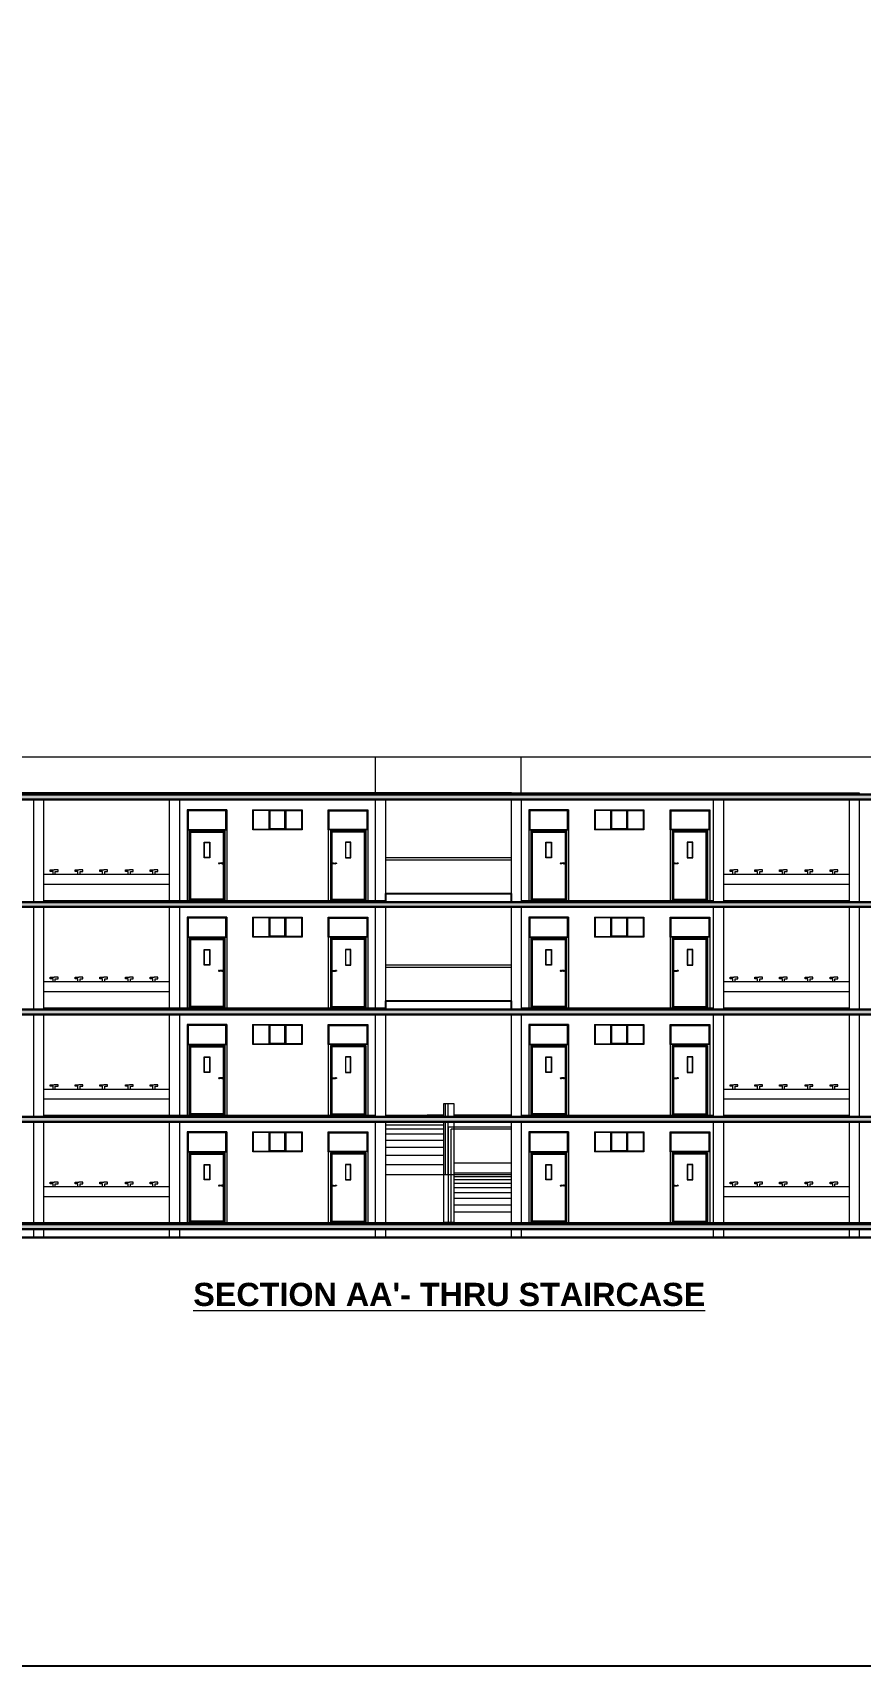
# Model space of a CAD drawing. Header units: millimetres. Extents: x 3614 to 12428, y -844 to 6844.
# Drawn here: x 5479.18 to 5504.23, y -606.44 to -557 of the extents above; entities that cross this region are included whole.
import ezdxf

# ---------------------------------------------------------------- set-up
doc = ezdxf.new("R2010")
doc.units = ezdxf.units.MM
doc.header["$LTSCALE"] = 40
doc.header["$MEASUREMENT"] = 0
doc.linetypes.add('DASHED', pattern=[0.75, 0.5, -0.25])
for name, color, linetype, lineweight in [('Beam', 254, 'CONTINUOUS', 25), ('CLL LEV.', 15, 'CONTINUOUS', 18), ('Door', 54, 'CONTINUOUS', 18), ('E3', 251, 'CONTINUOUS', 18), ('E6', 254, 'CONTINUOUS', 15), ('Fixture', 44, 'CONTINUOUS', 15), ('FLOOR FINISH', 10, 'CONTINUOUS', 15), ('Hatch', 42, 'CONTINUOUS', 15), ('Railing', 23, 'CONTINUOUS', 18), ('RAMP', 213, 'CONTINUOUS', 15), ('Stair', 1, 'CONTINUOUS', 15), ('TEXT', 7, 'CONTINUOUS', 20), ('Ventilator', 6, 'DASHED', 18), ('Wall', 7, 'CONTINUOUS', 30)]:
    doc.layers.add(name, color=color, linetype=linetype, lineweight=lineweight)
doc.styles.add('DIM', font='arial.ttf')

# ---------------------------------------------------------------- blocks, each defined once
blk = doc.blocks.new('COLMN SEC')
at = {"layer": 'E6', "linetype": 'Continuous', "ltscale": 0.05}
for points in [[(4908.24, -795.124), (4908.24, -795.074), (4908.54, -795.074), (4908.54, -795.124)], [(4908.24, -798.374), (4908.24, -795.274)], [(4908.54, -795.274), (4908.54, -798.374)], [(4908.24, -801.624), (4908.24, -798.524)], [(4908.54, -798.524), (4908.54, -801.624)], [(4908.24, -804.824), (4908.24, -801.774)], [(4908.54, -801.774), (4908.54, -804.824)], [(4908.24, -804.874), (4908.24, -804.824)], [(4908.54, -804.824), (4908.54, -804.874)], [(4908.24, -808.124), (4908.24, -805.024)], [(4908.54, -805.024), (4908.54, -808.124)], [(4908.54, -808.274), (4908.54, -808.524), (4908.24, -808.524), (4908.24, -808.274)]]:
    blk.add_lwpolyline(points, dxfattribs=at)
blk = doc.blocks.new('WATER TAP')
at = {"layer": 'Fixture', "linetype": 'ByBlock'}
for p, q in [((1006192, 147333), (1006192, 147349)), ((1006192, 147349), (1006232, 147349)), ((1006220, 147333), (1006192, 147333)), ((1006220, 147304), (1006220, 147333)), ((1006271, 147349), (1006232, 147349)), ((1006243, 147333), (1006271, 147333)), ((1006243, 147314), (1006243, 147333)), ((1006243, 147304), (1006243, 147314)), ((1006271, 147333), (1006271, 147349))]:
    blk.add_line(p, q, dxfattribs=at)
blk = doc.blocks.new('FFFF')
at = {"layer": 'Door'}
for p, q in [((5482.57, -593.892), (5482.57, -596.632)), ((5482.59, -593.912), (5482.59, -594.497)), ((5483.75, -594.497), (5483.75, -593.912)), ((5483.77, -593.892), (5483.77, -596.632)), ((5483.77, -594.497), (5483.77, -593.892)), ((5482.59, -594.497), (5483.75, -594.497)), ((5482.634, -594.52), (5482.634, -596.632)), ((5482.634, -594.52), (5483.706, -594.52)), ((5483.525, -595.508), (5483.554, -595.504)), ((5483.525, -595.52), (5483.554, -595.525)), ((5483.632, -595.507), (5483.554, -595.504)), ((5483.633, -595.521), (5483.554, -595.525))]:
    blk.add_line(p, q, dxfattribs=at)
at = {"layer": 'Door', "ltscale": 0.05}
blk.add_line((5483.77, -593.892), (5482.57, -593.892), dxfattribs=at)
at = {"layer": 'Door'}
for points in [[(5482.59, -594.497), (5483.75, -594.497), (5483.75, -593.912), (5482.59, -593.912)], [(5482.6, -594.487), (5483.74, -594.487), (5483.74, -593.922), (5482.6, -593.922)], [(5482.634, -594.52), (5483.706, -594.52), (5483.706, -596.632), (5482.634, -596.632)], [(5482.665, -594.551), (5483.675, -594.551), (5483.675, -596.607), (5482.665, -596.607)], [(5482.677, -594.563), (5483.663, -594.563), (5483.663, -596.595), (5482.677, -596.595)], [(5483.085, -594.872), (5483.255, -594.872), (5483.255, -595.342), (5483.085, -595.342)], [(5483.095, -594.882), (5483.245, -594.882), (5483.245, -595.332), (5483.095, -595.332)]]:
    blk.add_lwpolyline(points, close=True, dxfattribs=at)
for centre, radius, start, end in [((5483.525, -595.514), 0.00602, 90, 270), ((5483.554, -595.507), 0.0024, 86.3068, 103.0391), ((5483.554, -595.522), 0.0024, 256.9609, 273.6932), ((5483.628, -595.514), 0.0147, 210.6465, 148.1042), ((5483.628, -595.514), 0.00799, 303.9667, 62.6129)]:
    blk.add_arc(centre, radius, start, end, dxfattribs=at)
blk = doc.blocks.new('FFVF')
at = {"layer": 'Ventilator'}
for p, q in [((5485.841, -590.27), (5485.841, -590.875)), ((5485.841, -590.27), (5487.32, -590.27)), ((5485.844, -590.27), (5487.341, -590.27)), ((5486.337, -590.855), (5486.337, -590.29)), ((5486.351, -590.279), (5486.839, -590.279)), ((5486.351, -590.863), (5486.351, -590.279)), ((5486.819, -590.3), (5486.371, -590.3)), ((5486.371, -590.843), (5486.371, -590.3)), ((5486.819, -590.843), (5486.819, -590.3)), ((5486.839, -590.863), (5486.839, -590.279)), ((5487.341, -590.27), (5487.341, -590.875)), ((5486.819, -590.843), (5486.371, -590.843)), ((5487.341, -590.875), (5485.844, -590.875)), ((5486.839, -590.863), (5486.351, -590.863))]:
    blk.add_line(p, q, dxfattribs=at)
for points in [[(5486.337, -590.29), (5485.861, -590.29), (5485.861, -590.855), (5486.337, -590.855)], [(5486.853, -590.29), (5487.318, -590.29), (5487.318, -590.855), (5486.853, -590.855)]]:
    blk.add_lwpolyline(points, close=True, dxfattribs=at)

msp = doc.modelspace()

# ---------------------------------------------------------------- hatches: boundary and pattern name
at = {"layer": 'Hatch', "ltscale": 0.05}
h = msp.add_hatch(dxfattribs=at)
h.set_pattern_fill('AR-CONC', color=256, scale=0.02)
h.set_pattern_definition([(50, (-342.27228, -120.63462), (0.1434520365, -0.012550427), [0.015, -0.165]), (355, (-342.27228, -120.63462), (-0.0277502667, 0.1504384267), [0.012, -0.132]), (100.4514445, (-342.26033, -120.63566), (0.1157017693, 0.1378879982), [0.0127480384, -0.1402284224]), (46.1842, (-342.27228, -120.59462), (0.213448266, -0.033103856), [0.0225, -0.2475]), (96.6356355, (-342.2545, -120.59737), (0.186932389, 0.19482372), [0.019122068, -0.210342752]), (351.184164, (-342.27228, -120.59462), (0.186932389, 0.19482372), [0.018, -0.198]), (21, (-342.25228, -120.60462), (0.1193814104, -0.0805237781), [0.015, -0.165]), (326, (-342.25228, -120.60462), (0.0486630664, 0.145030009), [0.012, -0.132]), (71.4514447, (-342.24233, -120.61133), (0.1680444753, 0.0645062306), [0.012748038, -0.1402284224]), (37.5, (-342.27228, -120.634616), (0.00243197106, 0.06657877077), [0, -0.1304, 0, -0.134, 0, -0.1325]), (7.5, (-342.27228, -120.634616), (0.0526139075, 0.0788823424), [0, -0.0764, 0, -0.1274, 0, -0.0505]), (327.5, (-342.31688, -120.634616), (0.10676448723, -0.00451097435), [0, -0.05, 0, -0.156, 0, -0.207]), (317.5, (-342.33688, -120.63462), (0.1166372339, 0.0200209965), [0, -0.065, 0, -0.1036, 0, -0.147])])
h.paths.add_polyline_path([(5465.219, -580.2098), (5518.199, -580.2098), (5518.199, -580.0598), (5465.219, -580.0598)])
h = msp.add_hatch(dxfattribs=at)
h.set_pattern_fill('AR-CONC', color=256, scale=0.02)
h.set_pattern_definition([(50, (-342.27228, -123.88462), (0.1434520365, -0.012550427), [0.015, -0.165]), (355, (-342.27228, -123.88462), (-0.0277502667, 0.1504384267), [0.012, -0.132]), (100.4514445, (-342.26033, -123.88566), (0.1157017693, 0.1378879982), [0.0127480384, -0.1402284224]), (46.1842, (-342.27228, -123.84462), (0.213448266, -0.033103856), [0.0225, -0.2475]), (96.6356355, (-342.2545, -123.84737), (0.186932389, 0.19482372), [0.019122068, -0.210342752]), (351.184164, (-342.27228, -123.84462), (0.186932389, 0.19482372), [0.018, -0.198]), (21, (-342.25228, -123.85462), (0.1193814104, -0.0805237781), [0.015, -0.165]), (326, (-342.25228, -123.85462), (0.0486630664, 0.145030009), [0.012, -0.132]), (71.4514447, (-342.24233, -123.86133), (0.1680444753, 0.0645062306), [0.012748038, -0.1402284224]), (37.5, (-342.27228, -123.884616), (0.00243197106, 0.06657877077), [0, -0.1304, 0, -0.134, 0, -0.1325]), (7.5, (-342.27228, -123.884616), (0.0526139075, 0.0788823424), [0, -0.0764, 0, -0.1274, 0, -0.0505]), (327.5, (-342.31688, -123.884616), (0.10676448723, -0.00451097435), [0, -0.05, 0, -0.156, 0, -0.207]), (317.5, (-342.33688, -123.88462), (0.1166372339, 0.0200209965), [0, -0.065, 0, -0.1036, 0, -0.147])])
h.paths.add_polyline_path([(5465.219, -583.4598), (5518.199, -583.4598), (5518.199, -583.3098), (5465.219, -583.3098)])
h = msp.add_hatch(dxfattribs=at)
h.set_pattern_fill('AR-CONC', color=256, scale=0.02)
h.set_pattern_definition([(50, (-342.27228, -127.13462), (0.1434520365, -0.012550427), [0.015, -0.165]), (355, (-342.27228, -127.13462), (-0.0277502667, 0.1504384267), [0.012, -0.132]), (100.4514445, (-342.26033, -127.13566), (0.1157017693, 0.1378879982), [0.0127480384, -0.1402284224]), (46.1842, (-342.27228, -127.09462), (0.213448266, -0.033103856), [0.0225, -0.2475]), (96.6356355, (-342.2545, -127.09737), (0.186932389, 0.19482372), [0.019122068, -0.210342752]), (351.184164, (-342.27228, -127.09462), (0.186932389, 0.19482372), [0.018, -0.198]), (21, (-342.25228, -127.10462), (0.1193814104, -0.0805237781), [0.015, -0.165]), (326, (-342.25228, -127.10462), (0.0486630664, 0.145030009), [0.012, -0.132]), (71.4514447, (-342.24233, -127.11133), (0.1680444753, 0.0645062306), [0.012748038, -0.1402284224]), (37.5, (-342.27228, -127.134616), (0.00243197106, 0.06657877077), [0, -0.1304, 0, -0.134, 0, -0.1325]), (7.5, (-342.27228, -127.134616), (0.0526139075, 0.0788823424), [0, -0.0764, 0, -0.1274, 0, -0.0505]), (327.5, (-342.31688, -127.134616), (0.10676448723, -0.00451097435), [0, -0.05, 0, -0.156, 0, -0.207]), (317.5, (-342.33688, -127.13462), (0.1166372339, 0.0200209965), [0, -0.065, 0, -0.1036, 0, -0.147])])
h.paths.add_polyline_path([(5465.216, -586.7098), (5518.1995, -586.7098), (5518.1995, -586.5598), (5465.216, -586.5598)])
h = msp.add_hatch(dxfattribs=at)
h.set_pattern_fill('AR-CONC', color=256, scale=0.02)
h.set_pattern_definition([(50, (-342.27228, -130.36185), (0.1434520365, -0.012550427), [0.015, -0.165]), (355, (-342.27228, -130.36185), (-0.0277502667, 0.1504384267), [0.012, -0.132]), (100.4514445, (-342.26033, -130.3629), (0.1157017693, 0.1378879982), [0.0127480384, -0.1402284224]), (46.1842, (-342.27228, -130.32185), (0.213448266, -0.033103856), [0.0225, -0.2475]), (96.6356355, (-342.2545, -130.3246), (0.186932389, 0.19482372), [0.019122068, -0.210342752]), (351.184164, (-342.27228, -130.32185), (0.186932389, 0.19482372), [0.018, -0.198]), (21, (-342.25228, -130.33185), (0.1193814104, -0.0805237781), [0.015, -0.165]), (326, (-342.25228, -130.33185), (0.0486630664, 0.145030009), [0.012, -0.132]), (71.4514447, (-342.24233, -130.33856), (0.1680444753, 0.0645062306), [0.012748038, -0.1402284224]), (37.5, (-342.27228, -130.36185), (0.00243197106, 0.06657877077), [0, -0.1304, 0, -0.134, 0, -0.1325]), (7.5, (-342.27228, -130.36185), (0.0526139075, 0.0788823424), [0, -0.0764, 0, -0.1274, 0, -0.0505]), (327.5, (-342.31688, -130.36185), (0.10676448723, -0.00451097435), [0, -0.05, 0, -0.156, 0, -0.207]), (317.5, (-342.33688, -130.36185), (0.1166372339, 0.0200209965), [0, -0.065, 0, -0.1036, 0, -0.147])])
h.paths.add_polyline_path([(5465.519, -589.9598), (5518.8178, -589.9544), (5518.8178, -589.8044), (5465.519, -589.8098)])
at = {"layer": 'Hatch', "linetype": 'Continuous', "ltscale": 0.05}
h = msp.add_hatch(dxfattribs=at)
h.set_pattern_fill('AR-CONC', color=256, scale=0.02)
h.set_pattern_definition([(50, (570.6116, 215.0643), (0.1434520365, -0.012550427), [0.015, -0.165]), (355, (570.6116, 215.0643), (-0.0277502667, 0.1504384267), [0.012, -0.132]), (100.4514445, (570.62355, 215.06325), (0.1157017693, 0.1378879982), [0.0127480384, -0.1402284224]), (46.1842, (570.6116, 215.1043), (0.213448266, -0.033103856), [0.0225, -0.2475]), (96.6356355, (570.62939, 215.10154), (0.186932389, 0.19482372), [0.019122068, -0.210342752]), (351.184164, (570.6116, 215.1043), (0.186932389, 0.19482372), [0.018, -0.198]), (21, (570.6316, 215.0943), (0.1193814104, -0.080523778), [0.015, -0.165]), (326, (570.6316, 215.0943), (0.0486630664, 0.145030009), [0.012, -0.132]), (71.4514447, (570.64155, 215.08759), (0.1680444753, 0.0645062306), [0.012748038, -0.1402284224]), (37.5, (570.6116, 215.064296), (0.00243197106, 0.06657877077), [0, -0.1304, 0, -0.134, 0, -0.1325]), (7.5, (570.6116, 215.064296), (0.0526139075, 0.0788823424), [0, -0.0764, 0, -0.1274, 0, -0.0505]), (327.5, (570.567, 215.064296), (0.10676448723, -0.00451097435), [0, -0.05, 0, -0.156, 0, -0.207]), (317.5, (570.547, 215.0643), (0.1166372339, 0.0200209965), [0, -0.065, 0, -0.1036, 0, -0.147])])
h.paths.add_polyline_path([(5518.359, -593.0598), (5461.829, -593.0598), (5461.829, -593.2098), (5461.529, -593.2098), (5461.529, -593.3598), (5461.229, -593.3598), (5461.229, -593.5098), (5457.279, -593.5098), (5457.279, -593.6598), (5461.379, -593.6598), (5461.379, -593.5098), (5461.679, -593.5098), (5461.679, -593.3598), (5461.979, -593.3598), (5461.979, -593.2098), (5518.359, -593.2098)])

# ---------------------------------------------------------------- linework, layer by layer
at = {"layer": 'Beam', "ltscale": 0.05}
msp.add_lwpolyline([(5438.4239, -487.786), (5799.6085, -487.786), (5799.6085, -606.4426), (5438.4239, -606.4426)], close=True, dxfattribs=at)
at = {"layer": 'Beam', "linetype": 'Continuous', "ltscale": 0.05}
for points in [[(5489.859, -583.3098), (5493.674, -583.3098), (5493.674, -583.0598), (5489.859, -583.0598)], [(5489.859, -586.5598), (5493.674, -586.5598), (5493.674, -586.3098), (5489.859, -586.3098)]]:
    msp.add_lwpolyline(points, close=True, dxfattribs=at)
at = {"layer": 'CLL LEV.', "linetype": 'Continuous', "ltscale": 0.05}
for p, q in [((5489.859, -589.7598), (5491.6321, -589.7598)), ((5489.859, -591.5598), (5493.674, -591.5598))]:
    msp.add_line(p, q, dxfattribs=at)
at = {"layer": 'E3', "linetype": 'Continuous', "ltscale": 0.05}
for p, q in [((5479.514, -582.4698), (5483.329, -582.4698)), ((5479.514, -582.7698), (5483.329, -582.7698)), ((5500.089, -582.4698), (5503.904, -582.4698)), ((5500.089, -582.7698), (5503.904, -582.7698)), ((5479.514, -585.7198), (5483.329, -585.7198)), ((5500.089, -585.7198), (5503.904, -585.7198)), ((5479.514, -586.0198), (5483.329, -586.0198)), ((5500.089, -586.0198), (5503.904, -586.0198)), ((5479.514, -588.9698), (5483.329, -588.9698)), ((5479.514, -589.2698), (5483.329, -589.2698)), ((5500.089, -588.9698), (5503.904, -588.9698)), ((5500.089, -589.2698), (5503.904, -589.2698)), ((5479.514, -591.9198), (5483.329, -591.9198)), ((5479.514, -592.2198), (5483.329, -592.2198)), ((5500.089, -591.9198), (5503.904, -591.9198)), ((5500.089, -592.2198), (5503.904, -592.2198))]:
    msp.add_line(p, q, dxfattribs=at)
at = {"layer": 'E6', "linetype": 'Continuous', "ltscale": 0.05}
for p, q in [((5466.689, -578.9198), (5489.559, -578.9198)), ((5489.559, -580.0098), (5489.559, -578.9198)), ((5493.974, -578.9198), (5516.729, -578.9198)), ((5493.974, -580.0098), (5493.974, -578.9198))]:
    msp.add_line(p, q, dxfattribs=at)
at = {"layer": 'E6', "linetype": 'Continuous'}
msp.add_line((5489.559, -578.9198), (5493.974, -578.9198), dxfattribs=at)
at = {"layer": 'E6', "color": 5, "linetype": 'Continuous', "lineweight": 30, "ltscale": 0.05}
for p, q in [((5465.519, -580.0598), (5517.899, -580.0598)), ((5465.519, -580.2098), (5517.899, -580.2098)), ((5465.519, -583.3098), (5517.899, -583.3098)), ((5465.519, -583.4598), (5517.899, -583.4598)), ((5465.519, -586.5598), (5517.899, -586.5598)), ((5465.519, -586.7098), (5517.899, -586.7098)), ((5465.519, -589.8098), (5517.899, -589.8098)), ((5465.519, -589.9598), (5517.899, -589.9598)), ((5518.359, -593.0598), (5461.829, -593.0598)), ((5461.979, -593.2098), (5518.359, -593.2098))]:
    msp.add_line(p, q, dxfattribs=at)
at = {"layer": 'E6', "linetype": 'Continuous', "ltscale": 0.05}
for points in [[(5491.6321, -589.8098), (5491.6321, -589.4098), (5491.9321, -589.4098), (5491.9321, -589.8098)], [(5491.9321, -589.9598), (5491.9321, -593.0098), (5491.6321, -593.0098), (5491.6321, -589.9597)]]:
    msp.add_lwpolyline(points, dxfattribs=at)
msp.add_lwpolyline([(5491.9321, -591.5098), (5493.674, -591.5098), (5493.674, -591.2098), (5491.9321, -591.2098)], close=True, dxfattribs=at)
at = {"layer": 'FLOOR FINISH', "ltscale": 0.05}
for p, q in [((5493.974, -580.0098), (5499.789, -580.0098)), ((5500.089, -580.0098), (5503.904, -580.0098)), ((5493.974, -583.2598), (5499.789, -583.2598)), ((5500.089, -583.2598), (5503.904, -583.2598)), ((5493.974, -586.5098), (5499.789, -586.5098)), ((5500.089, -586.5098), (5503.904, -586.5098)), ((5493.974, -589.7598), (5499.789, -589.7598)), ((5500.089, -589.7598), (5503.904, -589.7598))]:
    msp.add_line(p, q, dxfattribs=at)
at = {"layer": 'FLOOR FINISH', "linetype": 'Continuous', "ltscale": 0.05}
msp.add_line((5461.779, -593.0098), (5518.359, -593.0098), dxfattribs=at)
at = {"layer": 'FLOOR FINISH', "ltscale": 0.05}
msp.add_lwpolyline([(5493.674, -580.0098), (5493.674, -580.0098), (5465.059, -580.0098)], dxfattribs=at)
at = {"layer": 'FLOOR FINISH', "linetype": 'Continuous', "ltscale": 0.05}
for points in [[(5479.514, -583.2598), (5489.859, -583.2598)], [(5479.514, -586.5098), (5489.859, -586.5098)], [(5479.514, -589.7598), (5489.559, -589.7598)], [(5489.859, -589.7598), (5491.1274, -589.7598)], [(5491.6321, -589.7598), (5491.1274, -589.7598)], [(5493.674, -589.7598), (5491.9321, -589.7598)]]:
    msp.add_lwpolyline(points, dxfattribs=at)
at = {"layer": 'Railing', "ltscale": 0.05}
for p, q in [((5493.674, -581.9698), (5489.859, -581.9698)), ((5493.674, -582.0398), (5489.859, -582.0398)), ((5493.674, -585.2198), (5489.859, -585.2198)), ((5493.674, -585.2898), (5489.859, -585.2898)), ((5493.674, -590.1198), (5491.774, -590.1198)), ((5493.674, -590.1898), (5491.854, -590.1898))]:
    msp.add_line(p, q, dxfattribs=at)
at = {"layer": 'Railing', "linetype": 'Continuous', "ltscale": 0.05}
for p, q in [((5491.6771, -589.8098), (5491.6771, -589.4098)), ((5491.7571, -589.8098), (5491.7571, -589.4098)), ((5491.6771, -591.5598), (5491.6771, -589.9598)), ((5491.7571, -591.5598), (5491.7571, -589.9598)), ((5491.774, -593.0098), (5491.774, -590.1198)), ((5491.854, -593.0098), (5491.854, -590.1898))]:
    msp.add_line(p, q, dxfattribs=at)
at = {"layer": 'RAMP', "linetype": 'Continuous', "ltscale": 0.05}
for p, q in [((5489.859, -589.7598), (5491.5881, -589.7598)), ((5489.859, -589.9597), (5491.6321, -589.9597)), ((5489.859, -590.0519), (5491.6321, -590.0519)), ((5489.859, -590.1749), (5491.6321, -590.1749)), ((5489.859, -590.3287), (5491.6321, -590.3287)), ((5489.859, -590.5132), (5491.6321, -590.5132)), ((5489.859, -590.7285), (5491.6321, -590.7285)), ((5489.859, -590.9745), (5491.6321, -590.9745)), ((5489.859, -591.2513), (5491.6321, -591.2513)), ((5489.859, -591.5589), (5491.6321, -591.5589)), ((5491.9321, -591.5083), (5493.674, -591.5083)), ((5491.9321, -591.5521), (5493.674, -591.5521)), ((5491.9321, -591.6178), (5493.674, -591.6178)), ((5491.9321, -591.7054), (5493.674, -591.7054)), ((5491.9321, -591.8149), (5493.674, -591.8149)), ((5491.9321, -591.9463), (5493.674, -591.9463)), ((5491.9321, -592.0996), (5493.674, -592.0996)), ((5491.9321, -592.2747), (5493.674, -592.2747)), ((5491.9321, -592.4718), (5493.674, -592.4718)), ((5491.9321, -592.6908), (5493.674, -592.6908)), ((5491.9321, -593.0098), (5493.674, -593.0098)), ((5491.9321, -593.0098), (5493.674, -593.0098)), ((5491.9321, -593.0098), (5493.674, -593.0098)), ((5491.9321, -593.0098), (5493.674, -593.0098))]:
    msp.add_line(p, q, dxfattribs=at)
at = {"layer": 'Wall', "linetype": 'Continuous', "ltscale": 0.05}
msp.add_line((5461.679, -593.4598), (5521.759, -593.4598), dxfattribs=at)

# ---------------------------------------------------------------- block references
at = {"layer": 'E6', "linetype": 'Continuous'}
for p in [(570.9736, 215.0643), (575.0886, 215.0643), (581.3186, 215.0643), (585.4336, 215.0643), (591.5486, 215.0643), (595.6636, 215.0643)]:
    msp.add_blockref('COLMN SEC', p, dxfattribs=at)
at = {"layer": 'Stair'}
for p in [(1.2886, 13.372), (11.6336, 13.372), (1.2886, 10.122), (11.6336, 10.122), (1.2886, 6.872), (11.6336, 6.872), (1.2886, 3.622), (11.6336, 3.622)]:
    msp.add_blockref('FFFF', p, dxfattribs=at)
at = {"layer": 'Stair', "xscale": -1}
for p in [(10971.9018, 13.372), (10982.2468, 13.372), (10971.9018, 10.122), (10982.2468, 10.122), (10971.9018, 6.872), (10982.2468, 6.872), (10971.9018, 3.622), (10982.2468, 3.622)]:
    msp.add_blockref('FFFF', p, dxfattribs=at)
at = {"layer": 'Ventilator'}
for p in [(0, 9.75), (10.345, 9.75), (0, 6.5), (10.345, 6.5), (0, 3.25), (10.345, 3.25), (0, 0), (10.345, 0)]:
    msp.add_blockref('FFVF', p, dxfattribs=at)
at = {"layer": 'Wall', "xscale": 0.0029392559562275, "yscale": 0.0029392559562275, "zscale": 0.0029392559562275}
for p in [(2522.2617, -1015.4352), (2523.0117, -1015.4352), (2523.7617, -1015.4352), (2524.5367, -1015.4352), (2525.2867, -1015.4352), (2542.8367, -1015.4352), (2543.5867, -1015.4352), (2544.3367, -1015.4352), (2545.1117, -1015.4352), (2545.8617, -1015.4352), (2522.2617, -1018.6852), (2523.0117, -1018.6852), (2523.7617, -1018.6852), (2524.5367, -1018.6852), (2525.2867, -1018.6852), (2542.8367, -1018.6852), (2543.5867, -1018.6852), (2544.3367, -1018.6852), (2545.1117, -1018.6852), (2545.8617, -1018.6852), (2522.2617, -1021.9352), (2523.0117, -1021.9352), (2523.7617, -1021.9352), (2524.5367, -1021.9352), (2525.2867, -1021.9352), (2542.8367, -1021.9352), (2543.5867, -1021.9352), (2544.3367, -1021.9352), (2545.1117, -1021.9352), (2545.8617, -1021.9352), (2522.2617, -1024.8852), (2523.0117, -1024.8852), (2523.7617, -1024.8852), (2524.5367, -1024.8852), (2525.2867, -1024.8852), (2542.8367, -1024.8852), (2543.5867, -1024.8852), (2544.3367, -1024.8852), (2545.1117, -1024.8852), (2545.8617, -1024.8852)]:
    msp.add_blockref('WATER TAP', p, dxfattribs=at)

# ---------------------------------------------------------------- texts
at = {"layer": 'TEXT', "insert": (5484.044, -594.8355), "char_height": 0.7, "attachment_point": 1, "style": 'DIM'}
msp.add_mtext_dynamic_manual_height_columns("{\\fArial|b1|i0|c0|p34;\\LSECTION AA'- THRU STAIRCASE}", width=20.540561, gutter_width=5, heights=[0], dxfattribs=at)

doc.saveas('drawing.dxf')
